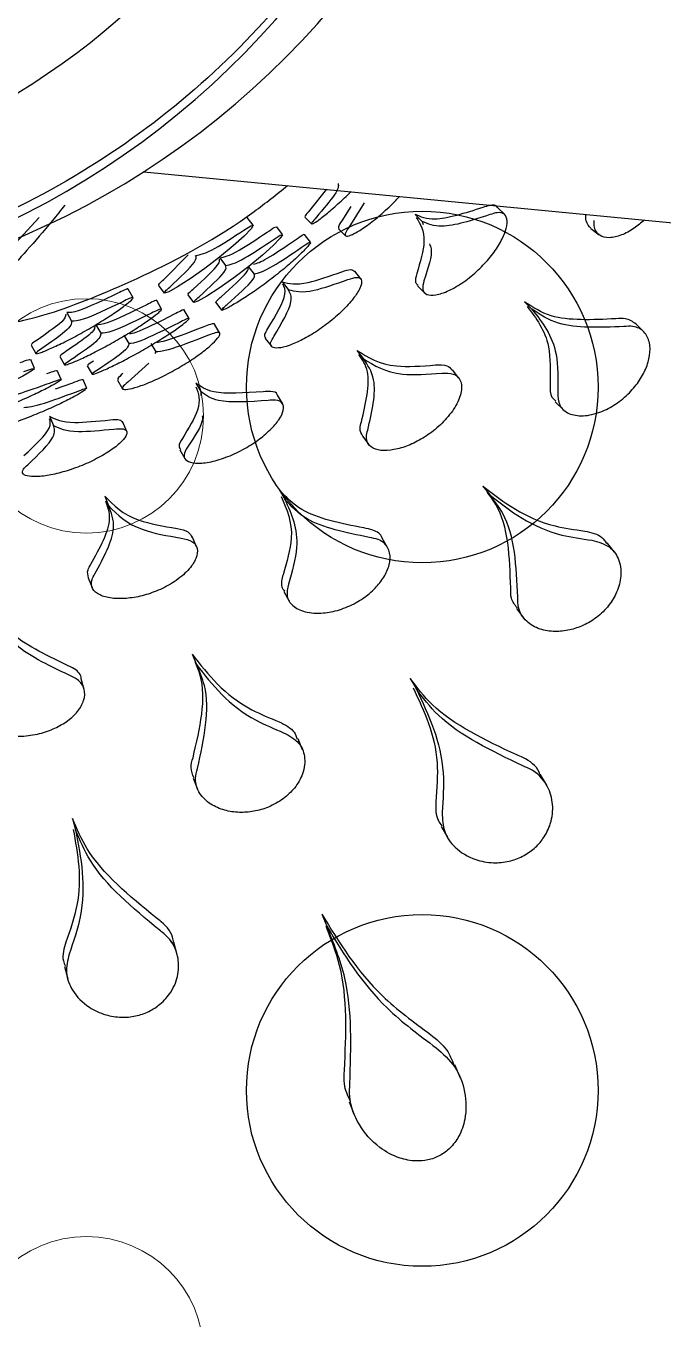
# Model space of a CAD drawing. Header units: millimetres. Extents: x 12325263 to 13848842, y -1463133 to 573208.
# Drawn here: x 12570228.37 to 12570239.25, y -836614.23 to -836592.16 of the extents above; entities that cross this region are included whole.
import ezdxf
from ezdxf.xclip import XClip

# ---------------------------------------------------------------- set-up
doc = ezdxf.new("R2010")
doc.units = ezdxf.units.MM
doc.header["$LTSCALE"] = 1000
doc.header["$XCLIPFRAME"] = 0
doc.linetypes.add('HIDDEN', pattern=[9.525, 6.35, -3.175])
for name, color, linetype in [('fur202301', 252, 'Continuous'), ('WALL', 5, 'Continuous'), ('WALL-SHATCH', 8, 'Continuous'), ('建筑-楼板开洞', 251, 'Continuous')]:
    doc.layers.add(name, color=color, linetype=linetype)

# ---------------------------------------------------------------- blocks, each defined once
blk = doc.blocks.new('adgshg13-A$C7F010FC0')
at = {"layer": 'WALL-SHATCH'}
h = blk.add_hatch(color=256, dxfattribs=at)
h.dxf.hatch_style = 1
h.paths.add_polyline_path([(-60384.171, -16880.895), (-763.165, 197.479), (12587.619, -13153.304), (12587.619, -157996.02), (-162964.851, -188820.432), (-171262.381, -180522.901), (-171262.381, -31310.898), (-150707.191, -10755.708), (-131860.078, -7980.895), (-99162.381, -7980.895), (-99162.381, -4980.895), (-76620.428, -4980.895), (-70107.652, -16880.895)], flags=16)
h.paths.add_polyline_path([(-60091.229, -16380.895), (-646.877, 646.877), (12987.619, -12987.619), (12987.619, -158331.905), (-163100.584, -189250.384), (-171662.381, -180688.586), (-171662.381, -31145.213), (-150777.896, -10260.728), (-131896.687, -7480.895), (-99562.381, -7480.895), (-99562.381, -4580.895), (-76365.552, -4580.895), (-69907.506, -16380.895)])
blk = doc.blocks.new('A$C4C7A72D3')
at = {"layer": 'WALL', "color": 1}
blk.add_blockref('adgshg13-A$C7F010FC0', (210433.012, 205503.569), dxfattribs=at)
blk = doc.blocks.new('asdgaga3w6jka3eyk7a3ek')
at = {"lineweight": 0}
for centre in [(5791.093, 859.202), (5807.093, 859.202)]:
    blk.add_circle(centre, 2, dxfattribs=at)
blk = doc.blocks.new('asdgag波混去水-B')
at = {"layer": 'fur202301'}
for centre, radius in [((0, 0), 52.5), ((0, 0), 40), ((-28, 0), 3), ((-16, 0), 3)]:
    blk.add_circle(centre, radius, dxfattribs=at)
blk = doc.blocks.new('asdgag2019070316031892482')
at = {"color": 1, "linetype": 'HIDDEN', "lineweight": 0}
blk.add_blockref('asdgaga3w6jka3eyk7a3ek', (-4068.821, -1261.535), dxfattribs=at)
at = {"lineweight": 0, "xscale": -1}
blk.add_blockref('asdgag波混去水-B', (1705.779, -408.065), dxfattribs=at)
blk = doc.blocks.new('asdgag2019070515155847995')
at = {"color": 1}
for p, q in [((145.385, -431.445), (145.539, -431.382)), ((145.787, -431.388), (145.643, -431.471)), ((144.571, -431.705), (144.417, -431.769)), ((135.185, -431.959), (134.975, -432.015)), ((145.04, -431.807), (145.144, -432.099)), ((145.198, -431.9), (145.351, -431.836)), ((145.593, -431.877), (145.449, -431.96)), ((146.34, -431.997), (146.197, -432.08)), ((137.71, -432.097), (137.516, -432.149)), ((139.911, -432.295), (140.092, -432.246)), ((141.815, -432.363), (141.649, -432.432)), ((145.049, -432.334), (145.042, -432.33)), ((145.046, -432.34), (145.199, -432.276)), ((145.202, -432.271), (145.195, -432.267)), ((145.432, -432.347), (145.289, -432.43)), ((143.208, -432.646), (143.048, -432.712)), ((146.131, -432.495), (145.988, -432.578)), ((145.186, -432.866), (145.042, -432.949)), ((144.314, -433.02), (144.471, -432.955)), ((145.477, -433.401), (145.156, -433.038)), ((145.956, -432.973), (145.813, -433.056)), ((146.595, -433.128), (146.739, -433.045)), ((148.745, -433.313), (147.852, -442.579)), ((145.671, -433.515), (145.643, -433.499)), ((145.814, -433.432), (145.671, -433.515)), ((146.401, -433.617), (146.545, -433.534)), ((146.805, -433.561), (146.673, -433.662)), ((146.907, -433.654), (147.328, -434.07)), ((135.386, -433.883), (135.598, -433.826)), ((144, -433.927), (143.85, -434.014)), ((138.396, -434.154), (138.211, -434.231)), ((140.512, -434.139), (140.337, -434.211)), ((142.343, -434.213), (142.508, -434.144)), ((145.139, -434.199), (144.993, -434.283)), ((146.241, -434.086), (146.385, -434.003)), ((146.644, -434.062), (146.512, -434.163)), ((144.993, -434.283), (144.929, -434.287)), ((145.989, -434.609), (146.133, -434.526)), ((146.514, -434.539), (146.382, -434.64)), ((147.274, -434.608), (147.142, -434.709)), ((147.129, -435.096), (146.998, -435.197)), ((147.833, -435.18), (147.965, -435.079)), ((145.9, -435.386), (145.766, -435.489)), ((141.58, -435.7), (141.418, -435.793)), ((143.311, -435.63), (143.156, -435.719)), ((144.782, -435.682), (144.932, -435.596)), ((146.866, -435.675), (146.734, -435.776)), ((147.672, -435.681), (147.804, -435.58)), ((138.882, -436.021), (139.067, -435.945)), ((147.542, -436.158), (147.674, -436.057)), ((147.676, -436.051), (147.667, -436.049)), ((147.97, -436.059), (147.853, -436.176)), ((148.444, -436.43), (148.084, -436.139)), ((136.078, -436.35), (135.874, -436.434)), ((147.769, -436.637), (147.651, -436.755)), ((132.874, -436.816), (132.645, -436.91)), ((148.211, -437.075), (147.791, -436.809)), ((148.149, -436.844), (147.909, -436.692)), ((144.23, -437.043), (144.088, -437.152)), ((145.696, -436.949), (145.558, -437.054)), ((146.914, -437.016), (147.049, -436.913)), ((142.332, -437.472), (142.494, -437.378)), ((140.1, -437.858), (139.926, -437.958)), ((148.016, -437.942), (147.897, -438.062)), ((146.799, -437.983), (146.676, -438.105)), ((147.897, -438.062), (147.845, -438.079)), ((137.576, -438.385), (137.389, -438.493)), ((133.28, -438.715), (133.508, -438.621)), ((145.222, -438.69), (145.365, -438.581)), ((143.38, -439.1), (143.231, -439.215)), ((148.012, -439.472), (148.134, -439.349)), ((141.292, -439.671), (141.133, -439.793)), ((146.524, -439.81), (146.397, -439.936)), ((138.276, -440.187), (138.466, -440.078)), ((144.821, -440.334), (144.689, -440.466)), ((147.776, -440.941), (147.666, -441.083)), ((142.252, -441.343), (142.411, -441.221)), ((146.012, -441.845), (146.145, -441.713))]:
    blk.add_line(p, q, dxfattribs=at)
at = {"color": 1, "flags": 128}
for points in [[(145.335, -431.265), (145.382, -431.401), (145.383, -431.445), (145.339, -431.392), (145.254, -431.247), (145.142, -431.024), (145.017, -430.75), (144.896, -430.454), (144.791, -430.169), (144.712, -429.928), (144.666, -429.759), (144.656, -429.681), (144.656, -429.681)], [(147.746, -435.018), (147.822, -435.138), (147.83, -435.181), (147.769, -435.142), (147.646, -435.024), (147.477, -434.839), (147.284, -434.606), (147.091, -434.351), (146.917, -434.103), (146.782, -433.89), (146.697, -433.738), (146.672, -433.665), (146.672, -433.665)], [(147.583, -435.521), (147.66, -435.64), (147.67, -435.681), (147.61, -435.641), (147.488, -435.522), (147.321, -435.336), (147.128, -435.103), (146.934, -434.848), (146.76, -434.601), (146.623, -434.388), (146.538, -434.237), (146.511, -434.166), (146.511, -434.166)]]:
    blk.add_lwpolyline(points, dxfattribs=at)
at = {"color": 1}
for centre, radius, start, end in [((160.817, -424.649), 12.547, 180.0668, 359.9332), ((160.787, -425.602), 14.3, 180.0261, 229.8522)]:
    blk.add_arc(centre, radius, start, end, dxfattribs=at)
blk.add_ellipse((160.817, -424.811), major_axis=(13.067, 5.896), ratio=0.997728, start_param=2.573332, end_param=4.289401, dxfattribs=at)
blk.add_open_spline([(141.688, -389.994), (141.522, -390.072), (140.258, -390.667), (138.035, -392.05), (135.059, -394.142), (132.291, -396.511), (129.736, -399.105), (127.418, -401.913), (125.353, -404.911), (123.557, -408.078), (122.043, -411.388), (120.824, -414.817), (119.908, -418.339), (119.302, -421.928), (119.011, -425.555), (119.038, -429.194), (119.381, -432.816), (120.038, -436.395), (121.004, -439.904), (122.272, -443.315), (123.833, -446.603), (125.674, -449.743), (127.781, -452.711), (130.139, -455.484), (132.73, -458.043), (135.533, -460.366), (138.529, -462.437), (141.693, -464.24), (145.003, -465.761), (148.432, -466.989), (151.956, -467.914), (155.546, -468.529), (159.177, -468.83), (162.821, -468.814), (166.449, -468.482), (170.034, -467.835), (173.55, -466.879), (176.969, -465.622), (180.266, -464.072), (183.415, -462.241), (186.392, -460.144), (189.176, -457.795), (191.744, -455.214), (194.078, -452.419), (196.159, -449.433), (197.973, -446.276), (199.504, -442.974), (200.742, -439.552), (201.678, -436.035), (202.303, -432.45), (202.614, -428.824), (202.608, -425.185), (202.285, -421.561), (201.648, -417.978), (200.7, -414.464), (199.451, -411.046), (197.909, -407.75), (196.085, -404.6), (193.994, -401.62), (191.651, -398.834), (189.074, -396.262), (186.285, -393.92), (183.295, -391.846), (180.783, -390.344), (179.228, -389.639), (178.777, -389.435)], degree=3, knots=[0, 0, 0, 0, 0.002464, 0.018712, 0.034959, 0.051206, 0.067452, 0.083698, 0.099943, 0.116187, 0.132431, 0.148674, 0.164917, 0.181159, 0.197401, 0.213642, 0.229884, 0.246125, 0.262366, 0.278608, 0.29485, 0.311092, 0.327334, 0.343577, 0.359821, 0.376065, 0.39231, 0.408556, 0.424802, 0.441049, 0.457296, 0.473544, 0.489792, 0.506041, 0.52229, 0.538538, 0.554787, 0.571035, 0.587284, 0.603532, 0.619779, 0.636026, 0.652272, 0.668518, 0.684763, 0.701007, 0.717251, 0.733494, 0.749737, 0.765979, 0.782221, 0.798462, 0.814704, 0.830945, 0.847186, 0.863428, 0.87967, 0.895912, 0.912154, 0.928397, 0.944641, 0.960885, 0.97713, 0.993376, 1, 1, 1, 1])
for points, knots in [([(160.817, -439.085), (159.824, -439.021), (158.032, -438.905), (155.552, -438.109), (153.406, -437.037), (151.476, -435.605), (149.804, -433.877), (148.451, -431.887), (147.439, -429.696), (146.815, -427.361), (146.58, -424.948), (146.768, -422.531), (147.328, -420.159), (148.029, -418.7), (148.379, -417.971)], [0, 0, 0, 0, 0.101028, 0.182256, 0.263485, 0.34474, 0.425997, 0.507553, 0.589112, 0.671078, 0.753046, 0.83533, 0.917613, 1, 1, 1, 1]), ([(145.145, -431.721), (145.165, -431.772), (145.203, -431.876), (145.204, -431.915), (145.16, -431.862), (145.075, -431.713), (144.962, -431.486), (144.835, -431.206), (144.711, -430.904), (144.604, -430.614), (144.523, -430.369), (144.474, -430.197), (144.463, -430.12), (144.484, -430.14), (144.519, -430.216), (144.535, -430.249)], [0, 0, 0, 0, 0.07813, 0.156318, 0.234511, 0.312837, 0.391278, 0.469636, 0.547769, 0.625797, 0.703967, 0.782353, 0.860786, 0.939085, 1, 1, 1, 1]), ([(147.961, -431.524), (147.579, -431.17), (146.876, -430.522), (146.339, -430.092), (146.105, -430.092), (146.157, -430.418), (146.163, -430.461)], [0, 0, 0, 0, 0.3537, 0.649316, 0.953053, 1, 1, 1, 1]), ([(139.742, -430.498), (139.678, -430.465), (139.551, -430.4), (139.369, -430.461), (139.216, -430.636), (139.124, -430.91), (139.104, -431.225), (139.147, -431.527), (139.244, -431.801), (139.378, -432.027), (139.542, -432.2), (139.732, -432.306), (139.925, -432.312), (140.073, -432.214), (140.132, -432.085), (140.154, -432.036)], [0, 0, 0, 0, 0.08588, 0.171606, 0.263059, 0.354641, 0.424296, 0.494216, 0.557553, 0.619915, 0.687434, 0.764042, 0.850534, 0.942861, 1, 1, 1, 1]), ([(148.175, -431.965), (148.086, -431.895), (147.591, -431.503), (146.939, -430.876), (146.283, -430.358), (146.069, -430.629), (146.29, -431.72), (146.951, -433.323), (147.698, -434.749), (148.357, -435.577), (148.508, -435.767)], [0, 0, 0, 0, 0.03038, 0.169251, 0.319458, 0.474755, 0.625155, 0.779139, 0.949148, 1, 1, 1, 1]), ([(145.025, -432.319), (145.004, -432.289), (144.963, -432.228), (144.854, -432.027), (144.728, -431.768), (144.601, -431.47), (144.487, -431.171), (144.397, -430.903), (144.338, -430.698), (144.315, -430.591), (144.317, -430.578), (144.319, -430.573)], [0, 0, 0, 0, 0.116294, 0.232884, 0.349595, 0.465885, 0.581727, 0.697685, 0.814166, 0.9309, 1, 1, 1, 1]), ([(140.154, -432.036), (140.328, -431.672), (140.604, -431.091), (140.979, -430.885), (141.119, -430.808)], [0, 0, 0, 0, 0.62675, 1, 1, 1, 1]), ([(140.334, -431.988), (140.506, -431.625), (140.78, -431.044), (141.153, -430.839), (141.292, -430.762)], [0, 0, 0, 0, 0.62619, 1, 1, 1, 1]), ([(144.892, -430.818), (144.895, -430.898), (144.899, -431.037), (145.072, -431.518), (145.145, -431.721)], [0, 0, 0, 0, 0.577264, 1, 1, 1, 1]), ([(144.354, -432.803), (144.359, -432.861), (144.367, -432.977), (144.312, -433.038), (144.212, -433.005), (144.075, -432.871), (143.922, -432.651), (143.778, -432.374), (143.66, -432.075), (143.58, -431.786), (143.539, -431.532), (143.541, -431.339), (143.584, -431.237), (143.656, -431.237), (143.718, -431.303), (143.744, -431.331)], [0, 0, 0, 0, 0.078792, 0.157597, 0.237503, 0.318356, 0.39851, 0.476219, 0.551344, 0.625653, 0.701383, 0.779723, 0.860147, 0.940927, 1, 1, 1, 1]), ([(143.744, -431.331), (143.921, -431.516), (144.223, -431.832), (144.36, -431.788), (144.417, -431.769)], [0, 0, 0, 0, 0.583173, 1, 1, 1, 1]), ([(143.9, -431.267), (144.078, -431.455), (144.356, -431.751), (144.483, -431.716), (144.529, -431.704)], [0, 0, 0, 0, 0.638552, 1, 1, 1, 1]), ([(144.724, -431.264), (144.73, -431.343), (144.739, -431.48), (144.916, -431.959), (144.991, -432.162)], [0, 0, 0, 0, 0.577291, 1, 1, 1, 1]), ([(145.489, -431.202), (145.508, -431.255), (145.545, -431.356), (145.539, -431.37), (145.536, -431.377)], [0, 0, 0, 0, 0.531133, 1, 1, 1, 1]), ([(145.73, -431.575), (145.704, -431.538), (145.652, -431.462), (145.633, -431.468), (145.66, -431.564), (145.737, -431.747), (145.854, -431.993), (146.003, -432.273), (146.167, -432.554), (146.328, -432.804), (146.466, -432.998), (146.564, -433.115), (146.606, -433.141), (146.592, -433.084), (146.547, -432.994), (146.527, -432.955)], [0, 0, 0, 0, 0.078116, 0.156289, 0.234493, 0.312863, 0.391349, 0.469707, 0.547783, 0.625733, 0.703855, 0.78225, 0.860731, 0.939071, 1, 1, 1, 1]), ([(145.873, -431.493), (145.846, -431.452), (145.802, -431.386), (145.796, -431.396), (145.793, -431.4)], [0, 0, 0, 0, 0.628684, 1, 1, 1, 1]), ([(146.314, -431.98), (146.277, -431.978), (146.207, -431.974), (145.979, -431.644), (145.873, -431.493)], [0, 0, 0, 0, 0.539955, 1, 1, 1, 1]), ([(144.417, -431.769), (144.366, -431.872), (144.281, -432.05), (144.333, -432.581), (144.354, -432.803)], [0, 0, 0, 0, 0.58251, 1, 1, 1, 1]), ([(144.571, -431.705), (144.521, -431.808), (144.435, -431.986), (144.488, -432.516), (144.51, -432.738)], [0, 0, 0, 0, 0.5824739, 1, 1, 1, 1]), ([(145.299, -431.658), (145.319, -431.711), (145.356, -431.811), (145.351, -431.825), (145.349, -431.831)], [0, 0, 0, 0, 0.531171, 1, 1, 1, 1]), ([(146.197, -432.08), (146.154, -432.08), (146.081, -432.079), (145.834, -431.725), (145.73, -431.575)], [0, 0, 0, 0, 0.5772403, 1, 1, 1, 1]), ([(135.395, -432.038), (135.288, -432.013), (135.074, -431.963), (134.754, -432.087), (134.503, -432.325), (134.356, -432.634), (134.309, -432.914), (134.331, -433.174), (134.411, -433.404), (134.552, -433.619), (134.771, -433.807), (135.06, -433.916), (135.386, -433.907), (135.645, -433.784), (135.768, -433.628), (135.808, -433.576)], [0, 0, 0, 0, 0.098479, 0.195709, 0.307327, 0.381692, 0.439818, 0.489234, 0.538746, 0.586653, 0.65371, 0.743395, 0.835237, 0.94536, 1, 1, 1, 1]), ([(135.602, -431.983), (135.493, -431.949), (135.351, -431.905), (135.22, -431.96), (135.189, -431.973)], [0, 0, 0, 0, 0.762395, 1, 1, 1, 1]), ([(137.524, -432.107), (137.105, -432.184), (136.496, -432.296), (135.815, -432.057), (135.602, -431.983)], [0, 0, 0, 0, 0.687965, 1, 1, 1, 1]), ([(140.092, -432.245), (140.094, -432.245), (140.164, -432.248), (140.252, -432.161), (140.311, -432.036), (140.334, -431.988)], [0, 0, 0, 0, 0.012441, 0.621817, 1, 1, 1, 1]), ([(145.533, -432.066), (145.508, -432.028), (145.457, -431.952), (145.44, -431.957), (145.469, -432.052), (145.546, -432.234), (145.665, -432.479), (145.814, -432.759), (145.978, -433.04), (146.138, -433.291), (146.275, -433.485), (146.372, -433.603), (146.412, -433.63), (146.397, -433.574), (146.351, -433.484), (146.331, -433.445)], [0, 0, 0, 0, 0.078124, 0.156307, 0.234503, 0.312844, 0.3913, 0.469658, 0.547772, 0.625775, 0.703929, 0.782319, 0.860767, 0.93908, 1, 1, 1, 1]), ([(145.677, -431.983), (145.65, -431.942), (145.607, -431.876), (145.601, -431.885), (145.599, -431.889)], [0, 0, 0, 0, 0.628719, 1, 1, 1, 1]), ([(146.107, -432.478), (146.071, -432.474), (146.006, -432.467), (145.781, -432.136), (145.677, -431.983)], [0, 0, 0, 0, 0.539973, 1, 1, 1, 1]), ([(146.671, -432.872), (146.549, -432.615), (146.337, -432.17), (146.339, -432.048), (146.34, -431.997)], [0, 0, 0, 0, 0.577148, 1, 1, 1, 1]), ([(137.516, -432.149), (137.036, -432.241), (136.363, -432.369), (135.61, -432.111), (135.395, -432.038)], [0, 0, 0, 0, 0.714364, 1, 1, 1, 1]), ([(135.808, -433.576), (136.187, -433.121), (136.716, -432.483), (137.339, -432.223), (137.516, -432.149)], [0, 0, 0, 0, 0.714656, 1, 1, 1, 1]), ([(136.015, -433.521), (136.391, -433.065), (136.916, -432.429), (137.534, -432.171), (137.71, -432.097)], [0, 0, 0, 0, 0.716417, 1, 1, 1, 1]), ([(144.991, -432.162), (145.011, -432.215), (145.044, -432.299), (145.047, -432.324), (145.049, -432.334)], [0, 0, 0, 0, 0.625691, 1, 1, 1, 1]), ([(145.144, -432.099), (145.165, -432.151), (145.197, -432.236), (145.201, -432.261), (145.202, -432.271)], [0, 0, 0, 0, 0.621466, 1, 1, 1, 1]), ([(145.988, -432.578), (145.948, -432.576), (145.879, -432.573), (145.636, -432.216), (145.533, -432.066)], [0, 0, 0, 0, 0.577254, 1, 1, 1, 1]), ([(146.527, -432.955), (146.405, -432.698), (146.193, -432.253), (146.196, -432.131), (146.197, -432.08)], [0, 0, 0, 0, 0.577167, 1, 1, 1, 1]), ([(142.494, -433.949), (142.478, -434.018), (142.448, -434.155), (142.321, -434.239), (142.149, -434.22), (141.946, -434.085), (141.751, -433.854), (141.599, -433.572), (141.502, -433.282), (141.456, -433.005), (141.461, -432.752), (141.518, -432.545), (141.628, -432.42), (141.759, -432.406), (141.851, -432.459), (141.883, -432.478)], [0, 0, 0, 0, 0.08269, 0.165294, 0.251568, 0.338712, 0.420978, 0.494896, 0.562755, 0.629952, 0.701267, 0.779413, 0.864084, 0.951518, 1, 1, 1, 1]), ([(141.818, -432.37), (141.86, -432.358), (141.93, -432.338), (142.015, -432.39), (142.048, -432.41)], [0, 0, 0, 0, 0.611539, 1, 1, 1, 1]), ([(142.048, -432.41), (142.328, -432.565), (142.75, -432.799), (143.03, -432.698), (143.124, -432.664)], [0, 0, 0, 0, 0.664575, 1, 1, 1, 1]), ([(145.371, -432.537), (145.346, -432.499), (145.296, -432.422), (145.28, -432.426), (145.311, -432.52), (145.389, -432.702), (145.509, -432.946), (145.659, -433.225), (145.823, -433.506), (145.983, -433.758), (146.118, -433.953), (146.213, -434.071), (146.252, -434.099), (146.235, -434.044), (146.189, -433.955), (146.168, -433.916)], [0, 0, 0, 0, 0.078134, 0.156328, 0.234519, 0.312833, 0.391262, 0.469619, 0.547767, 0.625817, 0.704, 0.782382, 0.860802, 0.93909, 1, 1, 1, 1]), ([(145.514, -432.454), (145.488, -432.412), (145.445, -432.346), (145.441, -432.355), (145.439, -432.358)], [0, 0, 0, 0, 0.628762, 1, 1, 1, 1]), ([(141.883, -432.478), (142.163, -432.629), (142.624, -432.877), (142.928, -432.759), (143.048, -432.712)], [0, 0, 0, 0, 0.607146, 1, 1, 1, 1]), ([(143.208, -432.646), (143.053, -432.798), (142.799, -433.049), (142.698, -433.647), (142.658, -433.881)], [0, 0, 0, 0, 0.607461, 1, 1, 1, 1]), ([(145.813, -433.056), (145.775, -433.053), (145.711, -433.047), (145.472, -432.688), (145.371, -432.537)], [0, 0, 0, 0, 0.5772756, 1, 1, 1, 1]), ([(146.331, -433.445), (146.207, -433.19), (145.991, -432.747), (145.989, -432.628), (145.988, -432.578)], [0, 0, 0, 0, 0.577186, 1, 1, 1, 1]), ([(146.475, -433.362), (146.35, -433.107), (146.135, -432.664), (146.132, -432.545), (146.131, -432.495)], [0, 0, 0, 0, 0.577169, 1, 1, 1, 1]), ([(143.048, -432.712), (142.892, -432.865), (142.636, -433.116), (142.534, -433.715), (142.494, -433.949)], [0, 0, 0, 0, 0.607749, 1, 1, 1, 1]), ([(144.51, -432.738), (144.516, -432.798), (144.525, -432.911), (144.486, -432.937), (144.468, -432.95)], [0, 0, 0, 0, 0.534634, 1, 1, 1, 1]), ([(145.3, -432.955), (145.268, -432.917), (145.216, -432.856), (145.199, -432.872), (145.193, -432.877)], [0, 0, 0, 0, 0.628463, 1, 1, 1, 1]), ([(146.736, -433.041), (146.738, -433.042), (146.754, -433.053), (146.733, -432.997), (146.69, -432.91), (146.671, -432.872)], [0, 0, 0, 0, 0.048237, 0.583554, 1, 1, 1, 1]), ([(145.156, -433.038), (145.125, -433.003), (145.063, -432.933), (145.024, -432.951), (145.031, -433.059), (145.087, -433.254), (145.19, -433.511), (145.332, -433.796), (145.496, -434.074), (145.665, -434.317), (145.818, -434.5), (145.937, -434.606), (146.002, -434.622), (146.006, -434.555), (145.969, -434.459), (145.953, -434.417)], [0, 0, 0, 0, 0.078036, 0.156117, 0.234552, 0.313589, 0.392712, 0.471023, 0.548175, 0.624868, 0.702207, 0.780695, 0.85986, 0.938822, 1, 1, 1, 1]), ([(146.168, -433.916), (146.042, -433.662), (145.822, -433.221), (145.815, -433.105), (145.813, -433.056)], [0, 0, 0, 0, 0.577214, 1, 1, 1, 1]), ([(146.312, -433.833), (146.179, -433.57), (145.995, -433.205), (145.982, -433.099), (145.978, -433.069)], [0, 0, 0, 0, 0.719651, 1, 1, 1, 1]), ([(135.596, -433.818), (135.61, -433.817), (135.746, -433.806), (135.89, -433.689), (135.992, -433.552), (136.015, -433.521)], [0, 0, 0, 0, 0.085235, 0.797418, 1, 1, 1, 1]), ([(145.953, -434.417), (145.851, -434.149), (145.675, -433.684), (145.672, -433.565), (145.671, -433.515)], [0, 0, 0, 0, 0.577581, 1, 1, 1, 1]), ([(146.097, -434.334), (145.991, -434.056), (145.843, -433.671), (145.833, -433.563), (145.831, -433.533)], [0, 0, 0, 0, 0.72283, 1, 1, 1, 1]), ([(146.543, -433.53), (146.544, -433.531), (146.56, -433.542), (146.538, -433.487), (146.494, -433.4), (146.475, -433.362)], [0, 0, 0, 0, 0.0485389, 0.5836426, 1, 1, 1, 1]), ([(146.678, -433.668), (146.684, -433.667), (146.696, -433.666), (146.749, -433.726), (146.775, -433.755)], [0, 0, 0, 0, 0.513872, 1, 1, 1, 1]), ([(146.775, -433.755), (146.941, -433.93), (147.227, -434.234), (147.29, -434.208), (147.317, -434.197)], [0, 0, 0, 0, 0.577177, 1, 1, 1, 1]), ([(146.81, -433.567), (146.816, -433.567), (146.828, -433.565), (146.881, -433.625), (146.907, -433.654)], [0, 0, 0, 0, 0.513766, 1, 1, 1, 1]), ([(142.658, -433.881), (142.644, -433.952), (142.619, -434.079), (142.54, -434.118), (142.505, -434.136)], [0, 0, 0, 0, 0.553476, 1, 1, 1, 1]), ([(144.194, -433.97), (144.144, -433.94), (144.067, -433.894), (144.023, -433.927), (144.007, -433.939)], [0, 0, 0, 0, 0.641553, 1, 1, 1, 1]), ([(145.076, -434.203), (144.96, -434.243), (144.753, -434.316), (144.366, -434.077), (144.194, -433.97)], [0, 0, 0, 0, 0.55525, 1, 1, 1, 1]), ([(146.383, -433.999), (146.384, -434), (146.399, -434.012), (146.377, -433.957), (146.332, -433.871), (146.312, -433.833)], [0, 0, 0, 0, 0.048832, 0.58374, 1, 1, 1, 1]), ([(139.174, -435.699), (139.122, -435.795), (139.023, -435.974), (138.767, -436.074), (138.496, -436.05), (138.24, -435.908), (138.04, -435.702), (137.899, -435.453), (137.823, -435.187), (137.806, -434.928), (137.846, -434.673), (137.953, -434.431), (138.137, -434.245), (138.354, -434.173), (138.507, -434.213), (138.564, -434.228)], [0, 0, 0, 0, 0.104671, 0.195547, 0.296449, 0.373768, 0.437178, 0.500911, 0.557134, 0.612971, 0.675766, 0.750726, 0.840256, 0.940354, 1, 1, 1, 1]), ([(138.402, -434.17), (138.46, -434.145), (138.567, -434.099), (138.69, -434.135), (138.747, -434.152)], [0, 0, 0, 0, 0.539616, 1, 1, 1, 1]), ([(138.564, -434.228), (139.068, -434.339), (139.725, -434.484), (140.221, -434.263), (140.337, -434.211)], [0, 0, 0, 0, 0.765523, 1, 1, 1, 1]), ([(138.747, -434.152), (139.252, -434.271), (139.853, -434.412), (140.307, -434.22), (140.379, -434.189)], [0, 0, 0, 0, 0.839985, 1, 1, 1, 1]), ([(140.337, -434.211), (139.987, -434.484), (139.529, -434.841), (139.242, -435.536), (139.174, -435.699)], [0, 0, 0, 0, 0.765145, 1, 1, 1, 1]), ([(140.512, -434.139), (140.163, -434.411), (139.708, -434.767), (139.424, -435.462), (139.358, -435.624)], [0, 0, 0, 0, 0.76637, 1, 1, 1, 1]), ([(144.044, -434.056), (143.996, -434.03), (143.901, -433.978), (143.807, -434.032), (143.762, -434.179), (143.779, -434.415), (143.86, -434.703), (143.993, -434.999), (144.16, -435.264), (144.341, -435.479), (144.521, -435.632), (144.683, -435.708), (144.802, -435.691), (144.855, -435.592), (144.846, -435.48), (144.842, -435.435)], [0, 0, 0, 0, 0.080152, 0.160279, 0.242458, 0.325711, 0.406895, 0.483426, 0.555818, 0.627239, 0.701086, 0.779244, 0.861237, 0.944484, 1, 1, 1, 1]), ([(144.579, -434.31), (144.562, -434.312), (144.441, -434.327), (144.228, -434.182), (144.044, -434.056)], [0, 0, 0, 0, 0.139727, 1, 1, 1, 1]), ([(144.991, -435.349), (144.969, -435.028), (144.93, -434.486), (145.079, -434.282), (145.139, -434.199)], [0, 0, 0, 0, 0.591512, 1, 1, 1, 1]), ([(146.517, -434.169), (146.523, -434.168), (146.534, -434.167), (146.586, -434.228), (146.612, -434.257)], [0, 0, 0, 0, 0.513981, 1, 1, 1, 1]), ([(146.648, -434.068), (146.654, -434.068), (146.665, -434.066), (146.718, -434.127), (146.743, -434.156)], [0, 0, 0, 0, 0.51388, 1, 1, 1, 1]), ([(146.743, -434.156), (146.909, -434.336), (147.174, -434.625), (147.232, -434.609), (147.253, -434.603)], [0, 0, 0, 0, 0.623724, 1, 1, 1, 1]), ([(147.317, -434.197), (147.33, -434.277), (147.352, -434.415), (147.629, -434.839), (147.746, -435.018)], [0, 0, 0, 0, 0.577247, 1, 1, 1, 1]), ([(144.842, -435.435), (144.82, -435.114), (144.783, -434.571), (144.932, -434.366), (144.993, -434.283)], [0, 0, 0, 0, 0.5916639, 1, 1, 1, 1]), ([(146.131, -434.522), (146.133, -434.523), (146.156, -434.53), (146.148, -434.468), (146.113, -434.375), (146.097, -434.334)], [0, 0, 0, 0, 0.041732, 0.581575, 1, 1, 1, 1]), ([(146.612, -434.257), (146.775, -434.434), (147.058, -434.74), (147.117, -434.718), (147.142, -434.709)], [0, 0, 0, 0, 0.5772, 1, 1, 1, 1]), ([(147.544, -436.152), (147.538, -436.155), (147.527, -436.161), (147.421, -436.068), (147.265, -435.908), (147.073, -435.689), (146.873, -435.435), (146.686, -435.175), (146.533, -434.939), (146.426, -434.756), (146.38, -434.658), (146.381, -434.645), (146.382, -434.64)], [0, 0, 0, 0, 0.10413, 0.208314, 0.312764, 0.417322, 0.521503, 0.625282, 0.729165, 0.833517, 0.938096, 1, 1, 1, 1]), ([(146.382, -434.64), (146.392, -434.644), (146.408, -434.651), (146.46, -434.713), (146.479, -434.736)], [0, 0, 0, 0, 0.625764, 1, 1, 1, 1]), ([(146.514, -434.539), (146.523, -434.543), (146.539, -434.55), (146.591, -434.612), (146.611, -434.635)], [0, 0, 0, 0, 0.621538, 1, 1, 1, 1]), ([(146.611, -434.635), (146.774, -434.817), (147.036, -435.107), (147.09, -435.095), (147.11, -435.09)], [0, 0, 0, 0, 0.6237577, 1, 1, 1, 1]), ([(147.274, -434.608), (147.289, -434.686), (147.316, -434.821), (147.596, -435.242), (147.715, -435.42)], [0, 0, 0, 0, 0.577248, 1, 1, 1, 1]), ([(146.479, -434.736), (146.641, -434.914), (146.92, -435.224), (146.975, -435.205), (146.998, -435.197)], [0, 0, 0, 0, 0.577232, 1, 1, 1, 1]), ([(147.142, -434.709), (147.158, -434.787), (147.184, -434.921), (147.465, -435.343), (147.583, -435.521)], [0, 0, 0, 0, 0.577264, 1, 1, 1, 1]), ([(146.998, -435.197), (147.016, -435.272), (147.047, -435.404), (147.331, -435.823), (147.451, -435.999)], [0, 0, 0, 0, 0.577291, 1, 1, 1, 1]), ([(147.168, -435.186), (147.184, -435.244), (147.215, -435.361), (147.459, -435.719), (147.582, -435.899)], [0, 0, 0, 0, 0.496171, 1, 1, 1, 1]), ([(144.929, -435.591), (144.933, -435.591), (144.978, -435.586), (145.002, -435.502), (144.994, -435.393), (144.991, -435.349)], [0, 0, 0, 0, 0.057191, 0.622364, 1, 1, 1, 1]), ([(146.904, -436.796), (146.922, -436.851), (146.957, -436.962), (146.915, -437.035), (146.806, -437.03), (146.634, -436.936), (146.427, -436.763), (146.214, -436.533), (146.024, -436.275), (145.873, -436.016), (145.771, -435.781), (145.726, -435.594), (145.746, -435.483), (145.82, -435.464), (145.899, -435.512), (145.933, -435.532)], [0, 0, 0, 0, 0.0787917, 0.1575973, 0.2375034, 0.318356, 0.3985105, 0.4762186, 0.5513441, 0.6256532, 0.7013831, 0.7797234, 0.8601473, 0.9409274, 1, 1, 1, 1]), ([(145.905, -435.393), (145.924, -435.382), (145.959, -435.362), (146.032, -435.408), (146.067, -435.429)], [0, 0, 0, 0, 0.528804, 1, 1, 1, 1]), ([(145.933, -435.532), (146.158, -435.664), (146.544, -435.89), (146.678, -435.81), (146.734, -435.776)], [0, 0, 0, 0, 0.583173, 1, 1, 1, 1]), ([(146.067, -435.429), (146.294, -435.564), (146.654, -435.778), (146.781, -435.709), (146.828, -435.683)], [0, 0, 0, 0, 0.630084, 1, 1, 1, 1]), ([(147.715, -435.42), (147.746, -435.467), (147.806, -435.553), (147.802, -435.568), (147.8, -435.575)], [0, 0, 0, 0, 0.537216, 1, 1, 1, 1]), ([(139.358, -435.624), (139.308, -435.725), (139.235, -435.872), (139.103, -435.916), (139.061, -435.93)], [0, 0, 0, 0, 0.685198, 1, 1, 1, 1]), ([(141.708, -435.78), (141.636, -435.765), (141.493, -435.736), (141.329, -435.842), (141.222, -436.052), (141.2, -436.341), (141.26, -436.65), (141.379, -436.931), (141.545, -437.171), (141.733, -437.354), (141.94, -437.479), (142.154, -437.531), (142.347, -437.487), (142.469, -437.353), (142.495, -437.213), (142.505, -437.16)], [0, 0, 0, 0, 0.08588, 0.171606, 0.263059, 0.354641, 0.424296, 0.494216, 0.557553, 0.619915, 0.687434, 0.764042, 0.850534, 0.942861, 1, 1, 1, 1]), ([(141.869, -435.688), (141.795, -435.668), (141.687, -435.639), (141.612, -435.695), (141.587, -435.713)], [0, 0, 0, 0, 0.6754, 1, 1, 1, 1]), ([(143.156, -435.719), (142.905, -435.832), (142.506, -436.011), (141.924, -435.843), (141.708, -435.78)], [0, 0, 0, 0, 0.628631, 1, 1, 1, 1]), ([(143.206, -435.655), (142.987, -435.751), (142.62, -435.911), (142.085, -435.752), (141.869, -435.688)], [0, 0, 0, 0, 0.595358, 1, 1, 1, 1]), ([(142.505, -437.16), (142.586, -436.762), (142.714, -436.128), (143.036, -435.83), (143.156, -435.719)], [0, 0, 0, 0, 0.62675, 1, 1, 1, 1]), ([(142.666, -437.067), (142.745, -436.67), (142.872, -436.037), (143.192, -435.741), (143.311, -435.63)], [0, 0, 0, 0, 0.62619, 1, 1, 1, 1]), ([(146.866, -435.675), (146.837, -435.789), (146.787, -435.983), (146.964, -436.484), (147.038, -436.693)], [0, 0, 0, 0, 0.582474, 1, 1, 1, 1]), ([(146.734, -435.776), (146.704, -435.89), (146.654, -436.085), (146.83, -436.586), (146.904, -436.796)], [0, 0, 0, 0, 0.58251, 1, 1, 1, 1]), ([(147.582, -435.899), (147.614, -435.944), (147.665, -436.018), (147.673, -436.042), (147.676, -436.051)], [0, 0, 0, 0, 0.6214658, 1, 1, 1, 1]), ([(147.451, -435.999), (147.482, -436.045), (147.533, -436.118), (147.541, -436.143), (147.544, -436.152)], [0, 0, 0, 0, 0.625691, 1, 1, 1, 1]), ([(147.967, -436.257), (147.931, -436.226), (147.861, -436.166), (147.842, -436.174), (147.891, -436.258), (148.011, -436.413), (148.186, -436.619), (148.331, -436.772), (148.404, -436.849)], [0, 0, 0, 0, 0.166546, 0.333216, 0.499883, 0.666812, 0.833984, 1, 1, 1, 1]), ([(148.084, -436.139), (148.046, -436.107), (147.985, -436.053), (147.981, -436.064), (147.979, -436.068)], [0, 0, 0, 0, 0.618654, 1, 1, 1, 1]), ([(136.078, -436.35), (135.592, -436.647), (134.836, -437.109), (134.237, -437.918), (134.023, -438.207)], [0, 0, 0, 0, 0.643133, 1, 1, 1, 1]), ([(148.541, -436.63), (148.5, -436.635), (148.426, -436.645), (148.11, -436.377), (147.967, -436.257)], [0, 0, 0, 0, 0.5473492, 1, 1, 1, 1]), ([(133.189, -436.828), (133.809, -436.85), (134.777, -436.883), (135.584, -436.553), (135.874, -436.434)], [0, 0, 0, 0, 0.640533, 1, 1, 1, 1]), ([(133.413, -436.736), (134.033, -436.764), (134.913, -436.803), (135.647, -436.51), (135.865, -436.424)], [0, 0, 0, 0, 0.704197, 1, 1, 1, 1]), ([(135.874, -436.434), (135.386, -436.731), (134.623, -437.196), (134.017, -438.008), (133.799, -438.3)], [0, 0, 0, 0, 0.640538, 1, 1, 1, 1]), ([(147.909, -436.692), (147.867, -436.663), (147.798, -436.618), (147.783, -436.638), (147.778, -436.646)], [0, 0, 0, 0, 0.618344, 1, 1, 1, 1]), ([(133.799, -438.3), (133.696, -438.416), (133.487, -438.651), (133.053, -438.81), (132.638, -438.823), (132.305, -438.712), (132.092, -438.557), (131.951, -438.37), (131.876, -438.166), (131.857, -437.927), (131.917, -437.631), (132.117, -437.273), (132.477, -436.96), (132.868, -436.813), (133.115, -436.825), (133.189, -436.828)], [0, 0, 0, 0, 0.108637, 0.219395, 0.32845, 0.395395, 0.445683, 0.485596, 0.525651, 0.563113, 0.618508, 0.70153, 0.822656, 0.946579, 1, 1, 1, 1]), ([(132.883, -436.839), (132.981, -436.794), (133.149, -436.716), (133.335, -436.73), (133.413, -436.736)], [0, 0, 0, 0, 0.582495, 1, 1, 1, 1]), ([(147.038, -436.693), (147.057, -436.75), (147.093, -436.855), (147.06, -436.891), (147.044, -436.908)], [0, 0, 0, 0, 0.540744, 1, 1, 1, 1]), ([(147.791, -436.809), (147.751, -436.784), (147.671, -436.732), (147.633, -436.76), (147.663, -436.863), (147.764, -437.038), (147.927, -437.259), (148.123, -437.485), (148.262, -437.618), (148.324, -437.677)], [0, 0, 0, 0, 0.146303, 0.29269, 0.439742, 0.587922, 0.736264, 0.883083, 1, 1, 1, 1]), ([(142.494, -437.378), (142.494, -437.378), (142.563, -437.362), (142.628, -437.255), (142.656, -437.119), (142.666, -437.067)], [0, 0, 0, 0, 0.003793, 0.618505, 1, 1, 1, 1]), ([(144.234, -437.048), (144.274, -437.024), (144.34, -436.987), (144.438, -437.014), (144.476, -437.025)], [0, 0, 0, 0, 0.616694, 1, 1, 1, 1]), ([(144.335, -437.134), (144.651, -437.206), (145.172, -437.325), (145.449, -437.13), (145.558, -437.054)], [0, 0, 0, 0, 0.6071457, 1, 1, 1, 1]), ([(144.476, -437.025), (144.794, -437.101), (145.279, -437.217), (145.538, -437.043), (145.627, -436.983)], [0, 0, 0, 0, 0.655753, 1, 1, 1, 1]), ([(145.558, -437.054), (145.439, -437.243), (145.244, -437.553), (145.288, -438.159), (145.306, -438.397)], [0, 0, 0, 0, 0.607749, 1, 1, 1, 1]), ([(145.696, -436.949), (145.578, -437.137), (145.383, -437.446), (145.429, -438.051), (145.447, -438.289)], [0, 0, 0, 0, 0.607461, 1, 1, 1, 1]), ([(145.306, -438.397), (145.307, -438.467), (145.31, -438.608), (145.205, -438.722), (145.029, -438.75), (144.794, -438.672), (144.544, -438.5), (144.323, -438.267), (144.154, -438.012), (144.04, -437.756), (143.982, -437.51), (143.987, -437.294), (144.066, -437.144), (144.193, -437.096), (144.297, -437.124), (144.335, -437.134)], [0, 0, 0, 0, 0.08269, 0.165294, 0.251568, 0.338712, 0.420978, 0.494896, 0.562755, 0.629952, 0.701267, 0.779413, 0.864084, 0.951518, 1, 1, 1, 1]), ([(139.926, -437.958), (139.476, -438.172), (138.846, -438.472), (138.041, -438.419), (137.811, -438.404)], [0, 0, 0, 0, 0.7143644, 1, 1, 1, 1]), ([(139.938, -437.91), (139.539, -438.097), (138.962, -438.367), (138.224, -438.314), (137.996, -438.297)], [0, 0, 0, 0, 0.69114, 1, 1, 1, 1]), ([(138.608, -439.783), (138.864, -439.244), (139.223, -438.49), (139.77, -438.076), (139.926, -437.958)], [0, 0, 0, 0, 0.714656, 1, 1, 1, 1]), ([(138.794, -439.677), (139.048, -439.138), (139.402, -438.386), (139.946, -437.975), (140.1, -437.858)], [0, 0, 0, 0, 0.716417, 1, 1, 1, 1]), ([(147.006, -437.971), (146.949, -437.955), (146.859, -437.93), (146.822, -437.975), (146.808, -437.992)], [0, 0, 0, 0, 0.631157, 1, 1, 1, 1]), ([(147.964, -437.959), (147.854, -438.031), (147.657, -438.16), (147.204, -438.028), (147.006, -437.971)], [0, 0, 0, 0, 0.562335, 1, 1, 1, 1]), ([(148.134, -439.097), (148.036, -438.792), (147.87, -438.276), (147.974, -438.039), (148.016, -437.942)], [0, 0, 0, 0, 0.591512, 1, 1, 1, 1]), ([(146.884, -438.092), (146.829, -438.08), (146.72, -438.055), (146.639, -438.131), (146.63, -438.286), (146.703, -438.51), (146.853, -438.768), (147.058, -439.019), (147.287, -439.232), (147.52, -439.393), (147.737, -439.494), (147.917, -439.525), (148.032, -439.477), (148.061, -439.367), (148.026, -439.261), (148.012, -439.219)], [0, 0, 0, 0, 0.080152, 0.160279, 0.242458, 0.325711, 0.406895, 0.483426, 0.555818, 0.627239, 0.701086, 0.779244, 0.861237, 0.944484, 1, 1, 1, 1]), ([(147.511, -438.188), (147.486, -438.199), (147.361, -438.252), (147.096, -438.163), (146.884, -438.092)], [0, 0, 0, 0, 0.199778, 1, 1, 1, 1]), ([(148.012, -439.219), (147.914, -438.913), (147.749, -438.396), (147.854, -438.159), (147.897, -438.062)], [0, 0, 0, 0, 0.591664, 1, 1, 1, 1]), ([(134.023, -438.207), (133.943, -438.308), (133.798, -438.488), (133.592, -438.569), (133.501, -438.604)], [0, 0, 0, 0, 0.557007, 1, 1, 1, 1]), ([(137.811, -438.404), (137.699, -438.408), (137.476, -438.416), (137.194, -438.619), (137.008, -438.914), (136.943, -439.251), (136.968, -439.534), (137.056, -439.779), (137.193, -439.981), (137.386, -440.152), (137.649, -440.277), (137.96, -440.307), (138.278, -440.213), (138.501, -440.026), (138.582, -439.844), (138.608, -439.783)], [0, 0, 0, 0, 0.098479, 0.195709, 0.307327, 0.381692, 0.439818, 0.489234, 0.538746, 0.586653, 0.65371, 0.743395, 0.835237, 0.94536, 1, 1, 1, 1]), ([(137.996, -438.297), (137.881, -438.293), (137.728, -438.288), (137.613, -438.377), (137.584, -438.398)], [0, 0, 0, 0, 0.7542878, 1, 1, 1, 1]), ([(145.447, -438.289), (145.451, -438.361), (145.457, -438.49), (145.389, -438.548), (145.359, -438.573)], [0, 0, 0, 0, 0.55986, 1, 1, 1, 1]), ([(141.485, -439.695), (142.009, -439.67), (142.694, -439.639), (143.129, -439.295), (143.231, -439.215)], [0, 0, 0, 0, 0.765523, 1, 1, 1, 1]), ([(141.642, -439.574), (142.169, -439.556), (142.805, -439.535), (143.21, -439.224), (143.279, -439.171)], [0, 0, 0, 0, 0.828809, 1, 1, 1, 1]), ([(143.231, -439.215), (142.953, -439.57), (142.59, -440.035), (142.481, -440.783), (142.456, -440.958)], [0, 0, 0, 0, 0.7651451, 1, 1, 1, 1]), ([(143.38, -439.1), (143.104, -439.455), (142.744, -439.918), (142.638, -440.664), (142.613, -440.838)], [0, 0, 0, 0, 0.76637, 1, 1, 1, 1]), ([(148.131, -439.346), (148.134, -439.345), (148.177, -439.329), (148.18, -439.242), (148.147, -439.138), (148.134, -439.097)], [0, 0, 0, 0, 0.043909, 0.617044, 1, 1, 1, 1]), ([(138.462, -440.071), (138.475, -440.067), (138.603, -440.021), (138.714, -439.871), (138.779, -439.712), (138.794, -439.677)], [0, 0, 0, 0, 0.07707, 0.79561, 1, 1, 1, 1]), ([(142.456, -440.958), (142.428, -441.064), (142.375, -441.263), (142.149, -441.427), (141.876, -441.474), (141.589, -441.403), (141.34, -441.257), (141.138, -441.053), (140.997, -440.815), (140.915, -440.569), (140.889, -440.312), (140.934, -440.051), (141.068, -439.823), (141.264, -439.697), (141.425, -439.695), (141.485, -439.695)], [0, 0, 0, 0, 0.104671, 0.195547, 0.296449, 0.373768, 0.437178, 0.500911, 0.557134, 0.612971, 0.675766, 0.750726, 0.840256, 0.940354, 1, 1, 1, 1]), ([(141.302, -439.684), (141.354, -439.643), (141.449, -439.57), (141.582, -439.573), (141.642, -439.574)], [0, 0, 0, 0, 0.545837, 1, 1, 1, 1]), ([(146.397, -439.936), (146.175, -440.111), (145.823, -440.39), (145.205, -440.379), (144.976, -440.375)], [0, 0, 0, 0, 0.628631, 1, 1, 1, 1]), ([(146.443, -439.853), (146.245, -440.007), (145.915, -440.263), (145.337, -440.249), (145.107, -440.244)], [0, 0, 0, 0, 0.601807, 1, 1, 1, 1]), ([(146.104, -441.501), (146.086, -441.095), (146.058, -440.448), (146.305, -440.075), (146.397, -439.936)], [0, 0, 0, 0, 0.6267504, 1, 1, 1, 1]), ([(146.235, -441.37), (146.216, -440.965), (146.186, -440.32), (146.432, -439.949), (146.524, -439.81)], [0, 0, 0, 0, 0.62619, 1, 1, 1, 1]), ([(144.976, -440.375), (144.902, -440.379), (144.753, -440.387), (144.617, -440.534), (144.562, -440.764), (144.612, -441.05), (144.748, -441.334), (144.936, -441.574), (145.158, -441.763), (145.39, -441.89), (145.624, -441.957), (145.848, -441.952), (146.028, -441.859), (146.116, -441.697), (146.107, -441.555), (146.104, -441.501)], [0, 0, 0, 0, 0.08588, 0.171606, 0.263059, 0.354641, 0.424296, 0.494216, 0.557553, 0.619915, 0.687434, 0.764042, 0.850534, 0.942861, 1, 1, 1, 1]), ([(145.107, -440.244), (145.03, -440.244), (144.914, -440.244), (144.853, -440.319), (144.832, -440.345)], [0, 0, 0, 0, 0.664334, 1, 1, 1, 1]), ([(142.613, -440.838), (142.589, -440.949), (142.556, -441.108), (142.438, -441.185), (142.401, -441.208)], [0, 0, 0, 0, 0.693268, 1, 1, 1, 1]), ([(147.922, -441.856), (147.872, -441.798), (147.758, -441.666), (147.651, -441.453), (147.603, -441.244), (147.645, -441.078), (147.76, -440.998), (147.87, -440.997), (147.91, -440.997)], [0, 0, 0, 0, 0.1315614, 0.2989273, 0.4823219, 0.6810283, 0.8862211, 1, 1, 1, 1]), ([(147.779, -440.943), (147.815, -440.909), (147.871, -440.854), (147.978, -440.855), (148.018, -440.856)], [0, 0, 0, 0, 0.62375, 1, 1, 1, 1]), ([(146.144, -441.712), (146.184, -441.657), (146.25, -441.566), (146.239, -441.425), (146.235, -441.37)], [0, 0, 0, 0, 0.613158, 1, 1, 1, 1])]:
    blk.add_open_spline(points, degree=3, knots=knots, dxfattribs=at)
blk = doc.blocks.new('sdfgsdffhg')
at = {"layer": 'fur202301', "xscale": -1, "rotation": 90}
blk.add_blockref('asdgag2019070316031892482', (-11256.826, 39180.258, 0), dxfattribs=at)
at = {"layer": 'fur202301', "rotation": 90}
blk.add_blockref('asdgag2019070515155847995', (-11286.825, 37313.408, 0), dxfattribs=at)

msp = doc.modelspace()

# ---------------------------------------------------------------- block references
ref = msp.add_blockref('A$C4C7A72D3', (12385714.853, -906209.521), dxfattribs=dict(rotation=350.041249254255))
XClip(ref).set_block_clipping_path([(223442.8584877662, 85923.1187333744), (220542.7961432356, 85923.1422391906), (220542.8579492103, 89292.823275506), (211526.9150355905, 89292.8101311298), (210631.4331447985, 94392.8080583527), (206113.3685902953, 94392.8025418455), (206001.4315187763, 95030.3127344656), (204376.2826588508, 94744.9613686837), (203364.4570056833, 100506.9030052917), (197947.3947122637, 99555.7482674252), (192482.3428474721, 130679.4765393781), (190118.7804593667, 130264.4504016289), (191623.4071957469, 121695.6427078634), (177046.6486519482, 119136.2011700841), (175707.6223907359, 126760.8483765714), (173902.988371335, 128026.4039125028), (169528.3854461554, 127258.2903269802), (169070.0967394859, 129868.3614864857), (163308.2517458182, 128856.6693391807), (163766.52659606, 126246.6171700556), (159679.1795131005, 125528.9180921423), (170669.6888374612, 62935.797914044), (167222.1989369914, 62330.4650948944), (167939.7759490944, 58243.6808593175), (171386.9528796654, 58848.2912487988), (172857.0656793863, 50477.0032648193), (165962.5026008021, 49266.4230898353), (168037.7813034765, 37447.1796448426), (140649.9584970828, 32638.2390106404), (115387.9799239188, 28202.5781787895), (95598.7254695911, 140907.4332163476), (226939.476109907, 163968.8668500402), (240128.6952811591, 88852.8973128139)])

# ---------------------------------------------------------------- next in the draw order: hatches: boundary and pattern name
at = {"layer": '建筑-楼板开洞'}
h = msp.add_hatch(dxfattribs=at)
h.set_pattern_fill('DASH', color=256, scale=500)
h.set_pattern_definition([(0, (0, 0), (476.25, 476.25), [476.25, -476.25])])
h.paths.add_polyline_path([(12597696.741, -842386.786), (12590696.811, -842386.901), (12590697.067, -843986.786), (12595796.811, -843986.852), (12595797.067, -849736.852), (12588796.811, -849736.786), (12588796.811, -851936.786), (12564896.811, -851936.786), (12564896.811, -816186.786), (12568846.811, -816186.786), (12568846.811, -816040), (12568846.811, -807536.786), (12574696.829, -807536.802), (12574696.771, -810386.786), (12575896.811, -810386.786), (12579055.235, -810386.784), (12580496.915, -811828.207), (12580696.915, -819086.85), (12595696.917, -819086.721), (12595696.898, -812786.786), (12597696.659, -812786.786)])

# ---------------------------------------------------------------- next in the draw order: block references
msp.add_blockref('sdfgsdffhg', (12581083.899, -874056.804, 0))

doc.saveas('drawing.dxf')
